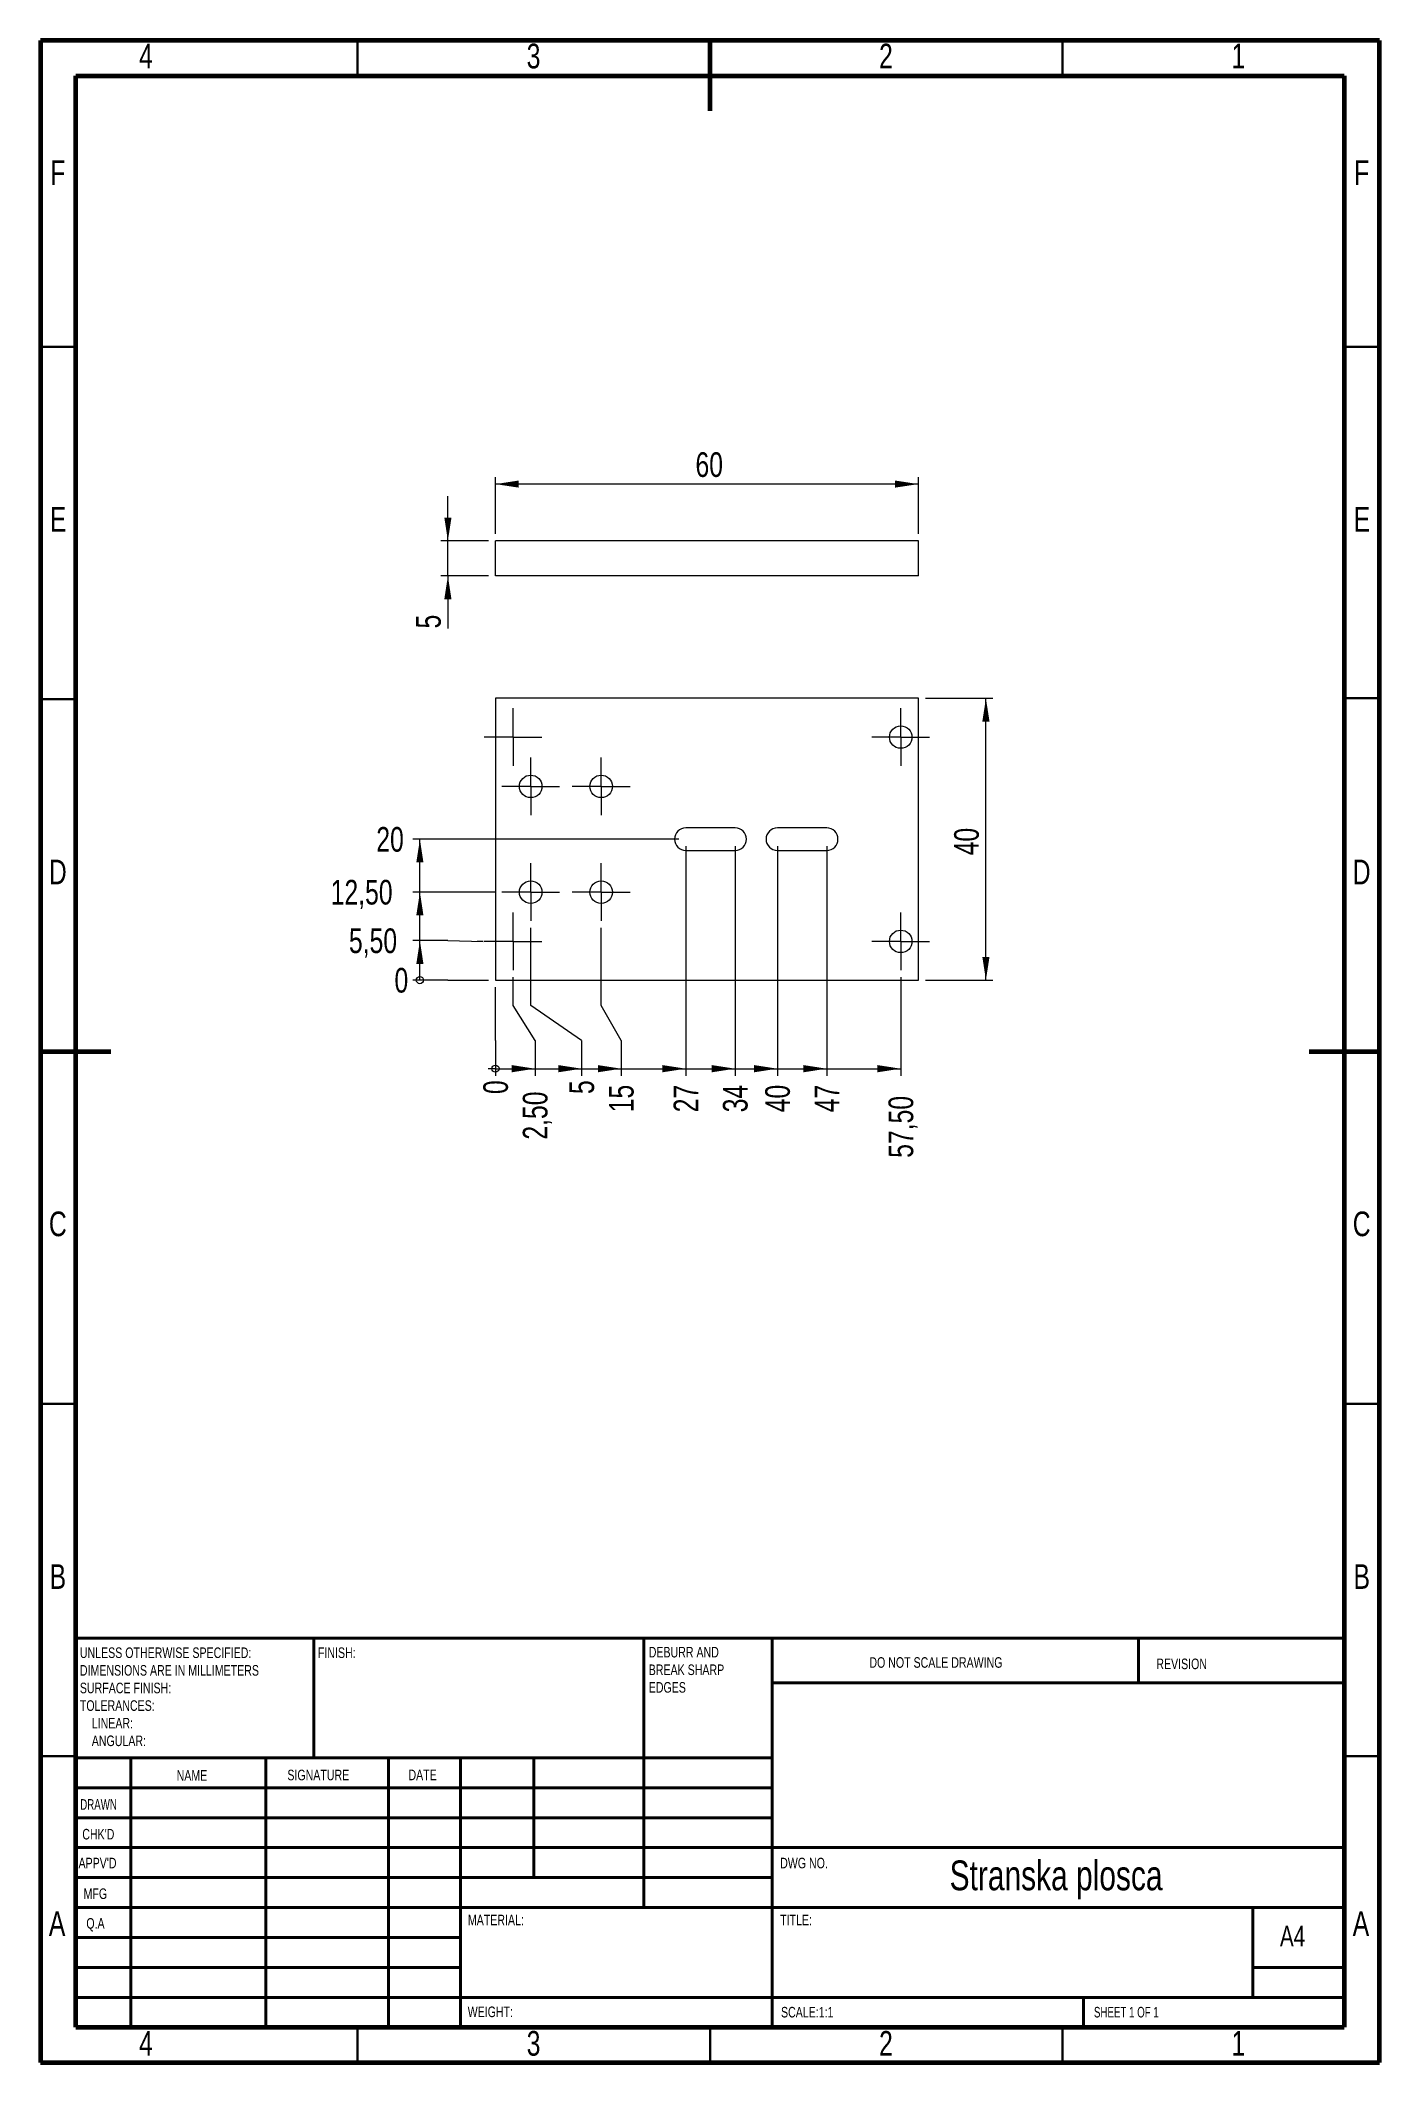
# Model space of a CAD drawing. Header units: millimetres. Extents: x 15 to 205, y 5 to 292.
import ezdxf

# ---------------------------------------------------------------- set-up
doc = ezdxf.new("R2010")
doc.units = ezdxf.units.MM
doc.styles.add('SLDTEXTSTYLE0', font='TXT', dxfattribs={"width": 0.75})
doc.styles.add('SLDTEXTSTYLE1', font='TXT', dxfattribs={"width": 0.686449})
doc.styles.add('SLDTEXTSTYLE2', font='TXT', dxfattribs={"width": 0.6875})
doc.dimstyles.new('SLDDIMSTYLE0', dxfattribs={"dimtxt": 3.5, "dimasz": 0.338667, "dimexe": 0, "dimexo": 0.0625, "dimgap": 0.875, "dimtad": 0, "dimtih": 1, "dimtoh": 1, "dimdec": 0, "dimrnd": 1e-09, "dimdsep": 46, "dimtxsty": 'SLDTEXTSTYLE0', "dimblk1": 'ORIGIN', "dimblk2": 'ORIGIN', "dimsah": 1, "dimcen": 0.09, "dimadec": 0, "dimazin": 2, "dimtfac": 1, "dimtdec": 0, "dimtofl": 0, "dimtmove": 0, "dimatfit": 3, "dimldrblk": 'ORIGIN', "dimfxl": 1, "dimfrac": 2, "dimtolj": 1, "dimtzin": 12, "dimarcsym": 0})
doc.dimstyles.new('SLDDIMSTYLE1', dxfattribs={"dimtxt": 3.5, "dimasz": 3.302, "dimexe": 0, "dimexo": 0.0625, "dimgap": 0.875, "dimtad": 0, "dimtih": 1, "dimtoh": 1, "dimrnd": 1e-09, "dimzin": 12, "dimdsep": 46, "dimtxsty": 'SLDTEXTSTYLE0', "dimsah": 1, "dimcen": 0.09, "dimadec": 0, "dimazin": 3, "dimtfac": 1, "dimtofl": 0, "dimtmove": 0, "dimatfit": 3, "dimfxl": 1, "dimfrac": 2, "dimtolj": 1, "dimtzin": 12, "dimarcsym": 0})
doc.dimstyles.new('SLDDIMSTYLE2', dxfattribs={"dimtxt": 3.5, "dimasz": 3.302, "dimexe": 0, "dimexo": 0.0625, "dimgap": 0.875, "dimtad": 1, "dimrnd": 1e-09, "dimzin": 12, "dimdsep": 46, "dimtxsty": 'SLDTEXTSTYLE0', "dimsah": 1, "dimcen": 0.09, "dimadec": 0, "dimazin": 3, "dimtfac": 1, "dimtofl": 0, "dimtmove": 0, "dimatfit": 3, "dimfxl": 1, "dimfrac": 2, "dimtolj": 1, "dimtzin": 12, "dimarcsym": 0})
doc.dimstyles.new('SLDDIMSTYLE3', dxfattribs={"dimtxt": 3.5, "dimasz": 3.302, "dimexe": 0, "dimexo": 0.0625, "dimgap": 0.875, "dimtad": 1, "dimrnd": 1e-09, "dimzin": 12, "dimdsep": 46, "dimtxsty": 'SLDTEXTSTYLE0', "dimsah": 1, "dimcen": 0.09, "dimadec": 0, "dimazin": 3, "dimtfac": 1, "dimtmove": 0, "dimatfit": 0, "dimfxl": 1, "dimfrac": 2, "dimtolj": 1, "dimtzin": 12, "dimarcsym": 0})

# ---------------------------------------------------------------- blocks, each defined once
blk = doc.blocks.new('SW_NOTE_0')
at = {"color": 0, "linetype": 'Continuous', "lineweight": 0, "char_height": 1.5, "attachment_point": 1, "style": 'SLDTEXTSTYLE0'}
for s, insert in [('UNLESS OTHERWISE SPECIFIED:', (0, 1.93)), ('DIMENSIONS ARE IN MILLIMETERS', (0, -0.57)), ('TOLERANCES:', (0, -5.57)), ('SURFACE FINISH:', (0, -3.07)), ('LINEAR:', (1.69, -8.07)), ('ANGULAR:', (1.69, -10.57))]:
    blk.add_mtext(s, dxfattribs=dict(at, insert=insert))
blk = doc.blocks.new('SW_NOTE_1')
at = {"color": 0, "linetype": 'Continuous', "lineweight": 0, "char_height": 1.5, "attachment_point": 1, "style": 'SLDTEXTSTYLE0'}
for s, insert in [('DEBURR AND', (0, 1.93)), ('BREAK SHARP', (0, -0.57)), ('EDGES', (0, -3.07))]:
    blk.add_mtext(s, dxfattribs=dict(at, insert=insert))
blk = doc.blocks.new('_ORIGIN')
at = {"color": 0, "linetype": 'ByBlock', "lineweight": -2}
blk.add_line((0, 0), (-1, 0), dxfattribs=at)
blk.add_circle((0, 0), 0.5, dxfattribs=at)
blk = doc.blocks.new('_D')
at = {"color": 7, "linetype": 'Continuous', "lineweight": 0}
for p, q in [((79.56, 155.04), (79.56, 157.63)), ((79.56, 150.04), (79.56, 155.04)), ((79.56, 150.04), (79.56, 145.04))]:
    blk.add_line(p, q, dxfattribs=at)
at = {"color": 7, "linetype": 'Continuous', "lineweight": 0, "xscale": 1.016, "yscale": 1.016}
blk.add_blockref('_ORIGIN', (79.56, 146.06, 0.1), dxfattribs=at)
at = {"color": 7, "linetype": 'Continuous', "lineweight": 0, "insert": (77.83, 142.46), "char_height": 3.5, "attachment_point": 1, "rotation": 90, "style": 'SLDTEXTSTYLE0'}
blk.add_mtext('0', dxfattribs=at)
blk = doc.blocks.new('_D_1')
at = {"color": 7, "linetype": 'Continuous', "lineweight": 0}
for p, q in [((82.06, 155.04), (82.06, 159.03)), ((85.17, 150.04), (82.06, 155.04)), ((85.17, 150.04), (85.17, 145.04)), ((79.56, 146.06), (85.17, 146.06))]:
    blk.add_line(p, q, dxfattribs=at)
blk.add_solid([(85.17, 146.06), (81.87, 146.57), (81.87, 145.55)], dxfattribs=at)
at = {"color": 7, "linetype": 'Continuous', "lineweight": 0, "insert": (83.44, 135.99), "char_height": 3.5, "attachment_point": 1, "rotation": 90, "style": 'SLDTEXTSTYLE0'}
blk.add_mtext('2,50', dxfattribs=at)
blk = doc.blocks.new('_D_2')
at = {"color": 7, "linetype": 'Continuous', "lineweight": 0}
for p, q in [((84.56, 155.04), (84.56, 166.03)), ((91.78, 150.04), (84.56, 155.04)), ((91.78, 150.04), (91.78, 145.04)), ((85.17, 146.06), (91.78, 146.06))]:
    blk.add_line(p, q, dxfattribs=at)
blk.add_solid([(91.78, 146.06), (88.48, 146.57), (88.48, 145.55)], dxfattribs=at)
at = {"color": 7, "linetype": 'Continuous', "lineweight": 0, "insert": (90.05, 142.46), "char_height": 3.5, "attachment_point": 1, "rotation": 90, "style": 'SLDTEXTSTYLE0'}
blk.add_mtext('5', dxfattribs=at)
blk = doc.blocks.new('_D_3')
at = {"color": 7, "linetype": 'Continuous', "lineweight": 0}
for p, q in [((94.56, 155.04), (94.56, 166.03)), ((97.4, 150.04), (94.56, 155.04)), ((97.4, 150.04), (97.4, 145.04)), ((91.78, 146.06), (97.4, 146.06))]:
    blk.add_line(p, q, dxfattribs=at)
blk.add_solid([(97.4, 146.06), (94.09, 146.57), (94.09, 145.55)], dxfattribs=at)
at = {"color": 7, "linetype": 'Continuous', "lineweight": 0, "insert": (95.66, 139.87), "char_height": 3.5, "attachment_point": 1, "rotation": 90, "style": 'SLDTEXTSTYLE0'}
blk.add_mtext('15', dxfattribs=at)
blk = doc.blocks.new('_D_4')
at = {"color": 7, "linetype": 'Continuous', "lineweight": 0}
for p, q in [((106.56, 177.63), (106.56, 145.04)), ((97.4, 146.06), (106.56, 146.06))]:
    blk.add_line(p, q, dxfattribs=at)
blk.add_solid([(106.56, 146.06), (103.26, 146.57), (103.26, 145.55)], dxfattribs=at)
at = {"color": 7, "linetype": 'Continuous', "lineweight": 0, "insert": (104.83, 139.87), "char_height": 3.5, "attachment_point": 1, "rotation": 90, "style": 'SLDTEXTSTYLE0'}
blk.add_mtext('27', dxfattribs=at)
blk = doc.blocks.new('_D_5')
at = {"color": 7, "linetype": 'Continuous', "lineweight": 0}
for p, q in [((113.56, 177.63), (113.56, 145.04)), ((106.56, 146.06), (113.56, 146.06))]:
    blk.add_line(p, q, dxfattribs=at)
blk.add_solid([(113.56, 146.06), (110.26, 146.57), (110.26, 145.55)], dxfattribs=at)
at = {"color": 7, "linetype": 'Continuous', "lineweight": 0, "insert": (111.83, 139.87), "char_height": 3.5, "attachment_point": 1, "rotation": 90, "style": 'SLDTEXTSTYLE0'}
blk.add_mtext('34', dxfattribs=at)
blk = doc.blocks.new('_D_6')
at = {"color": 7, "linetype": 'Continuous', "lineweight": 0}
for p, q in [((119.56, 177.63), (119.56, 145.04)), ((113.56, 146.06), (119.56, 146.06))]:
    blk.add_line(p, q, dxfattribs=at)
blk.add_solid([(119.56, 146.06), (116.26, 146.57), (116.26, 145.55)], dxfattribs=at)
at = {"color": 7, "linetype": 'Continuous', "lineweight": 0, "insert": (117.83, 139.87), "char_height": 3.5, "attachment_point": 1, "rotation": 90, "style": 'SLDTEXTSTYLE0'}
blk.add_mtext('40', dxfattribs=at)
blk = doc.blocks.new('_D_7')
at = {"color": 7, "linetype": 'Continuous', "lineweight": 0}
for p, q in [((126.56, 177.63), (126.56, 145.04)), ((119.56, 146.06), (126.56, 146.06))]:
    blk.add_line(p, q, dxfattribs=at)
blk.add_solid([(126.56, 146.06), (123.26, 146.57), (123.26, 145.55)], dxfattribs=at)
at = {"color": 7, "linetype": 'Continuous', "lineweight": 0, "insert": (124.83, 139.87), "char_height": 3.5, "attachment_point": 1, "rotation": 90, "style": 'SLDTEXTSTYLE0'}
blk.add_mtext('47', dxfattribs=at)
blk = doc.blocks.new('_D_8')
at = {"color": 7, "linetype": 'Continuous', "lineweight": 0}
for p, q in [((137.06, 159.03), (137.06, 145.04)), ((126.56, 146.06), (137.06, 146.06))]:
    blk.add_line(p, q, dxfattribs=at)
blk.add_solid([(137.06, 146.06), (133.76, 146.57), (133.76, 145.55)], dxfattribs=at)
at = {"color": 7, "linetype": 'Continuous', "lineweight": 0, "insert": (135.33, 133.41), "char_height": 3.5, "attachment_point": 1, "rotation": 90, "style": 'SLDTEXTSTYLE0'}
blk.add_mtext('57,50', dxfattribs=at)
blk = doc.blocks.new('_D_9')
at = {"color": 7, "linetype": 'Continuous', "lineweight": 0}
for p, q in [((72.82, 158.63), (67.82, 158.63)), ((72.82, 158.63), (77.82, 158.63)), ((77.82, 158.63), (78.56, 158.63))]:
    blk.add_line(p, q, dxfattribs=at)
at = {"color": 7, "linetype": 'Continuous', "lineweight": 0, "xscale": 1.016, "yscale": 1.016}
blk.add_blockref('_ORIGIN', (68.84, 158.63, 0.1), dxfattribs=at)
at = {"color": 7, "linetype": 'Continuous', "lineweight": 0, "insert": (65.23, 160.36), "char_height": 3.5, "attachment_point": 1, "style": 'SLDTEXTSTYLE0'}
blk.add_mtext('0', dxfattribs=at)
blk = doc.blocks.new('_D_10')
at = {"color": 7, "linetype": 'Continuous', "lineweight": 0}
for p, q in [((72.82, 164.24), (67.82, 164.24)), ((68.84, 158.63), (68.84, 164.24)), ((72.82, 164.24), (77.82, 164.13)), ((77.82, 164.13), (76.96, 164.13))]:
    blk.add_line(p, q, dxfattribs=at)
blk.add_solid([(68.84, 164.24), (68.33, 160.94), (69.34, 160.94)], dxfattribs=at)
at = {"color": 7, "linetype": 'Continuous', "lineweight": 0, "insert": (58.77, 165.97), "char_height": 3.5, "attachment_point": 1, "style": 'SLDTEXTSTYLE0'}
blk.add_mtext('5,50', dxfattribs=at)
blk = doc.blocks.new('_D_11')
at = {"color": 7, "linetype": 'Continuous', "lineweight": 0}
for p, q in [((79.46, 171.13), (67.82, 171.13)), ((68.84, 164.24), (68.84, 171.13))]:
    blk.add_line(p, q, dxfattribs=at)
blk.add_solid([(68.84, 171.13), (68.33, 167.83), (69.34, 167.83)], dxfattribs=at)
at = {"color": 7, "linetype": 'Continuous', "lineweight": 0, "insert": (56.18, 172.86), "char_height": 3.5, "attachment_point": 1, "style": 'SLDTEXTSTYLE0'}
blk.add_mtext('12,50', dxfattribs=at)
blk = doc.blocks.new('_D_12')
at = {"color": 7, "linetype": 'Continuous', "lineweight": 0}
for p, q in [((105.56, 178.63), (67.82, 178.63)), ((68.84, 171.13), (68.84, 178.63))]:
    blk.add_line(p, q, dxfattribs=at)
blk.add_solid([(68.84, 178.63), (68.33, 175.33), (69.34, 175.33)], dxfattribs=at)
at = {"color": 7, "linetype": 'Continuous', "lineweight": 0, "insert": (62.65, 180.36), "char_height": 3.5, "attachment_point": 1, "style": 'SLDTEXTSTYLE0'}
blk.add_mtext('20', dxfattribs=at)
blk = doc.blocks.new('_D_13')
at = {"color": 7, "linetype": 'Continuous', "lineweight": 0}
for p, q in [((140.56, 198.63), (150.15, 198.63)), ((149.15, 158.63), (149.15, 198.63)), ((140.56, 158.63), (150.15, 158.63))]:
    blk.add_line(p, q, dxfattribs=at)
for points in [[(149.15, 198.63), (148.64, 195.33), (149.66, 195.33)], [(149.15, 158.63), (149.66, 161.93), (148.64, 161.93)]]:
    blk.add_solid(points, dxfattribs=at)
at = {"color": 7, "linetype": 'Continuous', "lineweight": 0, "insert": (144.64, 176.34), "char_height": 3.5, "attachment_point": 1, "rotation": 90, "style": 'SLDTEXTSTYLE0'}
blk.add_mtext('40', dxfattribs=at)
blk = doc.blocks.new('SW_CENTERMARKSYMBOL_0')
at = {"color": 0, "linetype": 'Continuous', "lineweight": 0}
for p, q in [((0, 2.5), (0, 4.1)), ((-2.5, 0), (-4.1, 0)), ((0, 0), (-2.5, 0)), ((0, 0), (0, 2.5)), ((0, 0), (0, -2.5)), ((0, 0), (2.5, 0)), ((2.5, 0), (4.1, 0)), ((0, -2.5), (0, -4.1))]:
    blk.add_line(p, q, dxfattribs=at)
blk = doc.blocks.new('SW_CENTERMARKSYMBOL_1')
at = {"color": 0, "linetype": 'Continuous', "lineweight": 0}
for p, q in [((0, 2.5), (0, 4.1)), ((-2.5, 0), (-4.1, 0)), ((0, 0), (-2.5, 0)), ((0, 0), (0, 2.5)), ((0, 0), (0, -2.5)), ((0, 0), (2.5, 0)), ((2.5, 0), (4.1, 0)), ((0, -2.5), (0, -4.1))]:
    blk.add_line(p, q, dxfattribs=at)
blk = doc.blocks.new('SW_CENTERMARKSYMBOL_2')
at = {"color": 0, "linetype": 'Continuous', "lineweight": 0}
for p, q in [((0, 2.5), (0, 4.1)), ((-2.5, 0), (-4.1, 0)), ((0, 0), (-2.5, 0)), ((0, 0), (0, 2.5)), ((0, 0), (0, -2.5)), ((0, 0), (2.5, 0)), ((2.5, 0), (4.1, 0)), ((0, -2.5), (0, -4.1))]:
    blk.add_line(p, q, dxfattribs=at)
blk = doc.blocks.new('SW_CENTERMARKSYMBOL_3')
at = {"color": 0, "linetype": 'Continuous', "lineweight": 0}
for p, q in [((0, 2.5), (0, 4.1)), ((-2.5, 0), (-4.1, 0)), ((0, 0), (-2.5, 0)), ((0, 0), (0, 2.5)), ((0, 0), (0, -2.5)), ((0, 0), (2.5, 0)), ((2.5, 0), (4.1, 0)), ((0, -2.5), (0, -4.1))]:
    blk.add_line(p, q, dxfattribs=at)
blk = doc.blocks.new('SW_CENTERMARKSYMBOL_4')
at = {"color": 0, "linetype": 'Continuous', "lineweight": 0}
for p, q in [((0, 2.5), (0, 4.1)), ((-2.5, 0), (-4.1, 0)), ((0, 0), (-2.5, 0)), ((0, 0), (0, 2.5)), ((0, 0), (0, -2.5)), ((0, 0), (2.5, 0)), ((2.5, 0), (4.1, 0)), ((0, -2.5), (0, -4.1))]:
    blk.add_line(p, q, dxfattribs=at)
blk = doc.blocks.new('SW_CENTERMARKSYMBOL_5')
at = {"color": 0, "linetype": 'Continuous', "lineweight": 0}
for p, q in [((0, 2.5), (0, 4.1)), ((-2.5, 0), (-4.1, 0)), ((0, 0), (-2.5, 0)), ((0, 0), (0, 2.5)), ((0, 0), (0, -2.5)), ((0, 0), (2.5, 0)), ((2.5, 0), (4.1, 0)), ((0, -2.5), (0, -4.1))]:
    blk.add_line(p, q, dxfattribs=at)
blk = doc.blocks.new('SW_CENTERMARKSYMBOL_6')
at = {"color": 0, "linetype": 'Continuous', "lineweight": 0}
for p, q in [((0, 2.5), (0, 4.1)), ((-2.5, 0), (-4.1, 0)), ((0, 0), (-2.5, 0)), ((0, 0), (0, 2.5)), ((0, 0), (0, -2.5)), ((0, 0), (2.5, 0)), ((2.5, 0), (4.1, 0)), ((0, -2.5), (0, -4.1))]:
    blk.add_line(p, q, dxfattribs=at)
blk = doc.blocks.new('SW_CENTERMARKSYMBOL_7')
at = {"color": 0, "linetype": 'Continuous', "lineweight": 0}
for p, q in [((0, 2.5), (0, 4.1)), ((-2.5, 0), (-4.1, 0)), ((0, 0), (-2.5, 0)), ((0, 0), (0, 2.5)), ((0, 0), (0, -2.5)), ((0, 0), (2.5, 0)), ((2.5, 0), (4.1, 0)), ((0, -2.5), (0, -4.1))]:
    blk.add_line(p, q, dxfattribs=at)
blk = doc.blocks.new('_D_14')
at = {"color": 7, "linetype": 'Continuous', "lineweight": 0}
for p, q in [((79.56, 221.99), (79.56, 230.03)), ((139.56, 221.99), (139.56, 230.03)), ((139.56, 229.03), (79.56, 229.03))]:
    blk.add_line(p, q, dxfattribs=at)
for points in [[(79.56, 229.03), (82.86, 228.53), (82.86, 229.54)], [(139.56, 229.03), (136.26, 229.54), (136.26, 228.53)]]:
    blk.add_solid(points, dxfattribs=at)
at = {"color": 7, "linetype": 'Continuous', "lineweight": 0, "insert": (107.94, 233.55), "char_height": 3.5, "attachment_point": 1, "style": 'SLDTEXTSTYLE0'}
blk.add_mtext('60', dxfattribs=at)
blk = doc.blocks.new('_D_15')
at = {"color": 7, "linetype": 'Continuous', "lineweight": 0}
for p, q in [((72.81, 220.99), (72.81, 227.34)), ((78.56, 220.99), (71.81, 220.99)), ((72.81, 215.99), (72.81, 220.99)), ((78.56, 215.99), (71.81, 215.99)), ((72.81, 215.99), (72.81, 208.54))]:
    blk.add_line(p, q, dxfattribs=at)
for points in [[(72.81, 220.99), (73.32, 224.29), (72.3, 224.29)], [(72.81, 215.99), (72.3, 212.69), (73.32, 212.69)]]:
    blk.add_solid(points, dxfattribs=at)
at = {"color": 7, "linetype": 'Continuous', "lineweight": 0, "insert": (68.3, 208.54), "char_height": 3.5, "attachment_point": 1, "rotation": 90, "style": 'SLDTEXTSTYLE0'}
blk.add_mtext('5', dxfattribs=at)

msp = doc.modelspace()

# ---------------------------------------------------------------- linework, layer by layer
at = {"color": 7, "linetype": 'Continuous', "lineweight": 60}
for p, q in [((205, 292), (15, 292)), ((15, 292), (15, 5)), ((110, 282), (110, 292)), ((205, 5), (205, 292)), ((20, 287), (200, 287)), ((20, 10), (20, 287)), ((200, 287), (200, 10)), ((15, 148.5), (25, 148.5)), ((195, 148.5), (205, 148.5)), ((20, 10), (200, 10)), ((15, 5), (205, 5))]:
    msp.add_line(p, q, dxfattribs=at)
at = {"color": 7, "linetype": 'Continuous', "lineweight": 30}
for p, q in [((60, 287), (60, 292)), ((160, 287), (160, 292)), ((20, 248.5), (15, 248.5)), ((200, 248.5), (205, 248.5)), ((20, 198.5), (15, 198.5)), ((200, 198.651), (205, 198.651)), ((20, 98.5), (15, 98.5)), ((200, 98.5), (205, 98.5)), ((20, 48.5), (15, 48.5)), ((200, 48.5), (205, 48.5)), ((60, 10), (60, 5)), ((110, 10), (110, 5)), ((160, 10), (160, 5))]:
    msp.add_line(p, q, dxfattribs=at)
at = {"color": 7, "linetype": 'Continuous', "lineweight": 15}
for p, q in [((139.56, 220.989), (79.56, 220.989)), ((79.56, 215.989), (79.56, 220.989)), ((139.56, 215.989), (139.56, 220.989)), ((139.56, 215.989), (79.56, 215.989)), ((139.56, 198.629), (79.56, 198.629)), ((79.56, 198.629), (79.56, 158.629)), ((139.56, 158.629), (139.56, 198.629)), ((113.56, 180.229), (106.56, 180.229)), ((126.56, 180.229), (119.56, 180.229)), ((106.56, 177.029), (113.56, 177.029)), ((119.56, 177.029), (126.56, 177.029)), ((79.56, 158.629), (139.56, 158.629))]:
    msp.add_line(p, q, dxfattribs=at)
at = {"color": 7, "linetype": 'Continuous', "lineweight": 40}
for p, q in [((20, 65.25), (200, 65.25)), ((20, 65.25), (20, 10)), ((53.8, 48.25), (53.8, 65.25)), ((100.6, 65.25), (100.6, 27)), ((118.8, 65.25), (118.8, 10)), ((170.8, 58.875), (170.8, 65.25)), ((200, 58.875), (118.8, 58.875)), ((118.8, 48.25), (20, 48.25)), ((27.8, 48.25), (27.8, 10)), ((46.991, 48.25), (46.991, 10)), ((64.399, 48.25), (64.399, 10)), ((74.6, 10), (74.6, 48.25)), ((85, 31.25), (85, 48.25)), ((118.8, 44), (20, 44)), ((118.8, 39.75), (20, 39.75)), ((200, 35.5), (20, 35.5)), ((118.8, 31.25), (20, 31.25)), ((74.6, 27), (20, 27)), ((74.6, 27), (200, 27)), ((187, 14.25), (187, 27)), ((74.6, 22.75), (20, 22.75)), ((74.6, 18.5), (20, 18.5)), ((200, 18.5), (187, 18.5)), ((20, 14.25), (200, 14.25)), ((163, 10), (163, 14.25))]:
    msp.add_line(p, q, dxfattribs=at)
at = {"color": 7, "linetype": 'Continuous', "lineweight": 15}
for centre in [(137.06, 193.129), (84.56, 186.129), (94.56, 186.129), (84.56, 171.129), (94.56, 171.129), (137.06, 164.129)]:
    msp.add_circle(centre, 1.6, dxfattribs=at)
for centre, start, end in [((106.56, 178.629), 90, 270), ((113.56, 178.629), 270, 90), ((119.56, 178.629), 90, 270), ((126.56, 178.629), 270, 90)]:
    msp.add_arc(centre, 1.6, start, end, dxfattribs=at)

# ---------------------------------------------------------------- block references
at = {"color": 7, "linetype": 'Continuous', "lineweight": 0}
for name, p in [('SW_CENTERMARKSYMBOL_3', (82.06, 193.129)), ('SW_CENTERMARKSYMBOL_0', (137.06, 193.129)), ('SW_CENTERMARKSYMBOL_5', (84.56, 186.129)), ('SW_CENTERMARKSYMBOL_4', (94.56, 186.129)), ('SW_CENTERMARKSYMBOL_7', (84.56, 171.129)), ('SW_CENTERMARKSYMBOL_6', (94.56, 171.129)), ('SW_CENTERMARKSYMBOL_2', (82.06, 164.129)), ('SW_CENTERMARKSYMBOL_1', (137.06, 164.129)), ('SW_NOTE_0', (20.594, 61.987)), ('SW_NOTE_1', (101.309, 62.069))]:
    msp.add_blockref(name, p, dxfattribs=at)

# ---------------------------------------------------------------- texts
for s, insert, char_height, attachment_point, style in [('4', (29.965, 291.538), 3.5, 2, 'SLDTEXTSTYLE0'), ('3', (84.965, 291.538), 3.5, 2, 'SLDTEXTSTYLE0'), ('2', (134.965, 291.538), 3.5, 2, 'SLDTEXTSTYLE0'), ('1', (184.965, 291.538), 3.5, 2, 'SLDTEXTSTYLE0'), ('F', (17.464, 274.979), 3.5, 2, 'SLDTEXTSTYLE0'), ('F', (202.464, 274.979), 3.5, 2, 'SLDTEXTSTYLE0'), ('E', (17.506, 225.788), 3.5, 2, 'SLDTEXTSTYLE0'), ('E', (202.506, 225.788), 3.5, 2, 'SLDTEXTSTYLE0'), ('D', (17.46, 175.729), 3.5, 2, 'SLDTEXTSTYLE0'), ('D', (202.46, 175.729), 3.5, 2, 'SLDTEXTSTYLE0'), ('C', (17.464, 125.788), 3.5, 2, 'SLDTEXTSTYLE0'), ('C', (202.464, 125.788), 3.5, 2, 'SLDTEXTSTYLE0'), ('B', (17.473, 75.729), 3.5, 2, 'SLDTEXTSTYLE0'), ('B', (202.473, 75.729), 3.5, 2, 'SLDTEXTSTYLE0'), ('FINISH:', (54.371, 63.919), 1.5, 1, 'SLDTEXTSTYLE0'), ('DO NOT SCALE DRAWING', (132.615, 62.533), 1.5, 1, 'SLDTEXTSTYLE0'), ('REVISION', (173.328, 62.335), 1.5, 1, 'SLDTEXTSTYLE0'), ('NAME', (34.322, 46.501), 1.5, 1, 'SLDTEXTSTYLE0'), ('SIGNATURE', (50.034, 46.562), 1.5, 1, 'SLDTEXTSTYLE0'), ('DATE', (67.215, 46.576), 1.5, 1, 'SLDTEXTSTYLE0'), ('DRAWN', (20.643, 42.385), 1.5, 1, 'SLDTEXTSTYLE1'), ("CHK'D", (20.939, 38.162), 1.5, 1, 'SLDTEXTSTYLE0'), ("APPV'D", (20.402, 34.066), 1.5, 1, 'SLDTEXTSTYLE0'), ('DWG NO.', (119.953, 34.066), 1.5, 1, 'SLDTEXTSTYLE0'), ('Stranska plosca', (159.103, 33.686), 4.23333, 2, 'SLDTEXTSTYLE0'), ('MFG', (21.124, 29.716), 1.5, 1, 'SLDTEXTSTYLE0'), ('A', (17.36, 26.479), 3.5, 2, 'SLDTEXTSTYLE0'), ('MATERIAL:', (75.646, 25.986), 1.5, 1, 'SLDTEXTSTYLE0'), ('TITLE:', (119.953, 25.986), 1.5, 1, 'SLDTEXTSTYLE0'), ('A', (202.36, 26.479), 3.5, 2, 'SLDTEXTSTYLE0'), ('Q.A', (21.509, 25.505), 1.5, 1, 'SLDTEXTSTYLE0'), ('A4', (190.871, 24.406), 2.9104, 1, 'SLDTEXTSTYLE0'), ('WEIGHT:', (75.618, 12.949), 1.4986, 1, 'SLDTEXTSTYLE0'), ('SCALE:1:1', (120.074, 12.9), 1.5, 1, 'SLDTEXTSTYLE0'), ('SHEET 1 OF 1', (164.478, 12.9), 1.5, 1, 'SLDTEXTSTYLE2'), ('4', (29.965, 9.479), 3.5, 2, 'SLDTEXTSTYLE0'), ('3', (84.965, 9.479), 3.5, 2, 'SLDTEXTSTYLE0'), ('2', (134.965, 9.479), 3.5, 2, 'SLDTEXTSTYLE0'), ('1', (184.965, 9.479), 3.5, 2, 'SLDTEXTSTYLE0')]:
    msp.add_mtext(s, dxfattribs=dict(at, insert=insert, char_height=char_height, attachment_point=attachment_point, style=style))

# ---------------------------------------------------------------- dimensions: what is measured, and where the dimension line sits
dim = msp.add_linear_dim(base=(79.56, 229.034), p1=(139.56, 220.989), p2=(79.56, 220.989), dimstyle='SLDDIMSTYLE2', dxfattribs=at)
dim.commit()
dim.dimension.update_dxf_attribs({"geometry": '_D_14', "text_midpoint": (110.522, 229.034), "dimtype": 160})
for base, p1, p2, dimstyle, picture, middle in [((72.809, 220.989), (79.56, 215.989), (79.56, 220.989), 'SLDDIMSTYLE3', '_D_15', (72.809, 209.833)), ((149.151, 198.629), (139.56, 158.629), (139.56, 198.629), 'SLDDIMSTYLE2', '_D_13', (149.151, 178.922))]:
    dim = msp.add_linear_dim(base=base, p1=p1, p2=p2, angle=90, dimstyle=dimstyle, dxfattribs=at)
    dim.commit()
    dim.dimension.update_dxf_attribs({"geometry": picture, "text_midpoint": middle, "dimtype": 160})
for feature_location, offset, dtype, origin, dimstyle, picture, middle in [((106.56, 178.629, 0.1), (-38.741, 0), 0, (79.56, 158.629, 0.1), 'SLDDIMSTYLE1', '_D_12', (65.233, 178.629)), ((106.56, 178.629, 0.1), (0, -33.585), 1, (79.56, 158.629, 0.1), 'SLDDIMSTYLE1', '_D_4', (106.56, 142.458)), ((113.56, 178.629, 0.1), (0, -33.585), 1, (79.56, 158.629, 0.1), 'SLDDIMSTYLE1', '_D_5', (113.56, 142.458)), ((119.56, 178.629, 0.1), (0, -33.585), 1, (79.56, 158.629, 0.1), 'SLDDIMSTYLE1', '_D_6', (119.56, 142.458)), ((126.56, 178.629, 0.1), (0, -33.585), 1, (79.56, 158.629, 0.1), 'SLDDIMSTYLE1', '_D_7', (126.56, 142.458)), ((80.46, 171.129, 0.1), (-12.641, 0), 0, (79.56, 158.629, 0.1), 'SLDDIMSTYLE1', '_D_11', (62, 171.129)), ((84.56, 167.029, 0.1), (7.224, -21.985), 1, (79.56, 158.629, 0.1), 'SLDDIMSTYLE1', '_D_2', (91.784, 143.751)), ((94.56, 167.029, 0.1), (2.835, -21.985), 1, (79.56, 158.629, 0.1), 'SLDDIMSTYLE1', '_D_3', (97.396, 142.458)), ((77.96, 164.129, 0.1), (-10.141, 0.112), 0, (79.56, 158.629, 0.1), 'SLDDIMSTYLE1', '_D_10', (63.293, 164.241)), ((79.560135065, 158.629475325, 0.1), (-11.741053725, 0), 0, (79.560135065, 158.629475325, 0.1), 'SLDDIMSTYLE0', '_D_9', (66.526025743, 158.629475325)), ((79.560135065, 158.629475325, 0.1), (0, -13.585010258), 1, (79.560135065, 158.629475325, 0.1), 'SLDDIMSTYLE0', '_D', (79.560135065, 143.75140947)), ((82.06, 160.029, 0.1), (3.112, -14.985), 1, (79.56, 158.629, 0.1), 'SLDDIMSTYLE1', '_D_1', (85.172, 140.519)), ((137.06, 160.029, 0.1), (0, -14.985), 1, (79.56, 158.629, 0.1), 'SLDDIMSTYLE1', '_D_8', (137.06, 139.226))]:
    dim = msp.add_ordinate_dim(feature_location=feature_location, offset=offset, dtype=dtype, origin=origin, dimstyle=dimstyle, dxfattribs=at)
    dim.commit()
    dim.dimension.update_dxf_attribs({"geometry": picture, "text_midpoint": middle})

doc.saveas('drawing.dxf')
